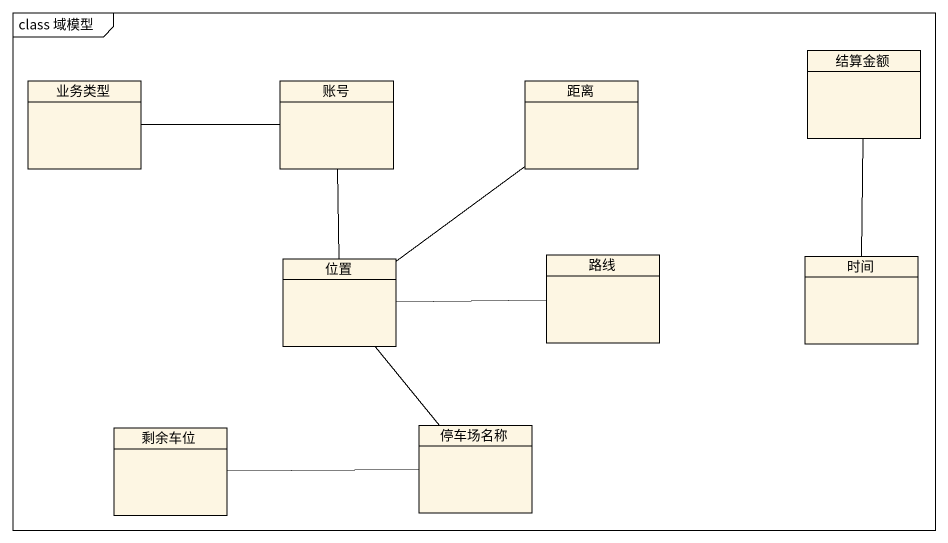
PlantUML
@startuml
mainframe class 域模型
hide circle
hide empty members
class 结算金额
class 业务类型
class 账号
class 距离
class 位置
class 路线
class 时间
class 剩余车位
class 停车场名称
账号 -left- 业务类型
账号 -- 位置
距离 -- 位置
位置 -right- 路线
位置 -- 停车场名称
时间 -up- 结算金额
停车场名称 -left- 剩余车位
@enduml
